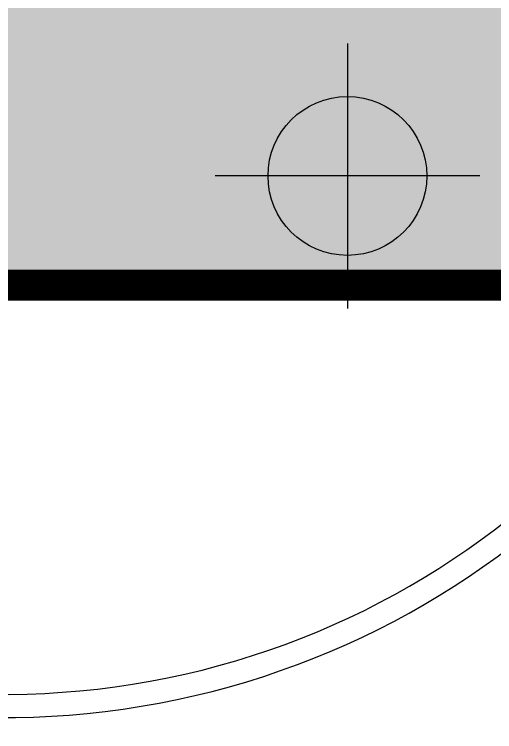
# Model space of a CAD drawing. Header units: millimetres. Extents: x 1145859089 to 1147511753, y -1047484727 to -1047247487.
# Drawn here: x 1145995020 to 1145998132, y -1047437659 to -1047433016 of the extents above; entities that cross this region are included whole.
import ezdxf
from ezdxf.xclip import XClip

# ---------------------------------------------------------------- set-up
doc = ezdxf.new("R2010")
doc.units = ezdxf.units.MM
doc.header["$LTSCALE"] = 100
doc.header["$MEASUREMENT"] = 0
doc.header["$XCLIPFRAME"] = 2
doc.layers.get('0').update_dxf_attribs({"linetype": 'CONTINUOUS'})
doc.layers.add('XREF', color=135, linetype='CONTINUOUS')
doc.layers.add('단지배치도$0$W240910', color=135, linetype='CONTINUOUS')

# ---------------------------------------------------------------- blocks, each defined once
blk = doc.blocks.new('단지배치도$0$zw$9902')
at = {"layer": '단지배치도$0$W240910'}
for p, q in [((59037.1, -61835.3), (59037.1, -63549.9)), ((59894.4, -62692.6), (58179.8, -62692.6))]:
    blk.add_line(p, q, dxfattribs=at)
blk.add_circle((59037.1, -62692.6), 514.4, dxfattribs=at)
for centre, radius, start, end in [((56819.2, -60799), 5399.4, 202.1016, 356.7121), ((56819.2, -60799), 5249.4, 201.4083, 356.7121), ((57394.3, -57699.4), 11431.4, 251.62775, 321.41813), ((57394.3, -57699.4), 11931.4, 251.62775, 321.41813)]:
    blk.add_arc(centre, radius, start, end, dxfattribs=at)
blk = doc.blocks.new('단지배치도')
blk.add_blockref('단지배치도$0$zw$9902', (141034.2, 142437.2))

msp = doc.modelspace()

# ---------------------------------------------------------------- hatches: boundary and pattern name
at = {"ltscale": 2}
h = msp.add_hatch(color=254, dxfattribs=at)
h.dxf.hatch_style = 1
h.paths.add_polyline_path([(1145990290.826505, -1047418769.30505), (1145990290.826505, -1047434769.30505), (1146004090.826505, -1047434769.30505), (1146004090.826505, -1047418769.30505)])

# ---------------------------------------------------------------- linework, layer by layer
at = {"color": 6, "const_width": 200, "elevation": 0}
msp.add_lwpolyline([(1145990290.826505, -1047418769.30505), (1146004090.826505, -1047418769.30505), (1146004090.826505, -1047434769.30505), (1145990290.826505, -1047434769.30505)], close=True, dxfattribs=at)

# ---------------------------------------------------------------- block references
at = {"layer": 'XREF'}
ref = msp.add_blockref('단지배치도', (1145797106.633357, -1047513806.462535), dxfattribs=at)
XClip(ref).set_block_clipping_path([(72982.4064819524, 34919.7593965298), (360382.4067475507, 255319.7593436697)])

doc.saveas('drawing.dxf')
